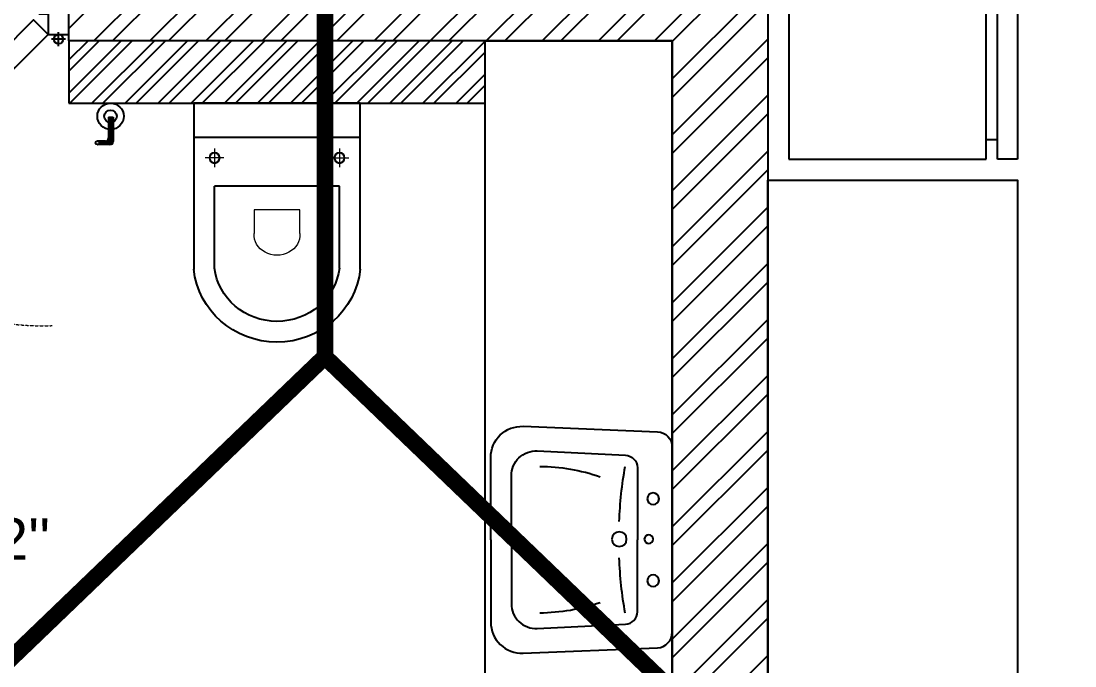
# Model space of a CAD drawing. Header units: millimetres. Extents: x -179928 to 528275, y -469666 to 511935.
# Drawn here: x 166560 to 169093, y 31876 to 33427 of the extents above; entities that cross this region are included whole.
import ezdxf
from ezdxf import colors
from ezdxf.entities.mleader import LeaderData, LeaderLine
from ezdxf.enums import TextEntityAlignment as Align
from ezdxf.math import Vec2, Vec3

# ---------------------------------------------------------------- set-up
doc = ezdxf.new("R2010")
doc.units = ezdxf.units.MM
doc.linetypes.add('DASHED', pattern=[0.75, 0.5, -0.25])
for name, color, linetype in [('ad-Door', 11, 'Continuous'), ('ad-Furniture', 8, 'Continuous'), ('ad-Ledge wall', 6, 'Continuous'), ('ad-Lvl-Entance road', 4, 'Continuous'), ('ad-Primary Roof', 5, 'Continuous'), ('ad-Text main', 7, 'Continuous'), ('ad-Text Main_Door&window Label', 7, 'Continuous'), ('ad-Toilet fixtures', 8, 'Continuous'), ('ad-Wall', 240, 'Continuous'), ('ad-Wall hatch', 8, 'Continuous')]:
    doc.layers.add(name, color=color, linetype=linetype)
doc.styles.add('New Text Style', font='arial.ttf', dxfattribs={"height": 100})
doc.styles.get("Standard").update_dxf_attribs({"font": 'arial.ttf'})

# ---------------------------------------------------------------- blocks, each defined once
blk = doc.blocks.new('zw$3849')
at = {"layer": 'ad-Text main', "insert": (6420.7, 1899.4), "char_height": 100, "width": 1424.195, "attachment_point": 5, "bg_fill": 2}
blk.add_mtext("TOILET\\P10'-6'' x 9'-2''", dxfattribs=at)
blk = doc.blocks.new('*U204120')
for p, q in [((463.3, 543.1), (478.2, 528.2)), ((528.5, 478), (513.6, 492.9)), ((25, 127.8), (25, 94.4)), ((8.3, 111.1), (41.7, 111.1))]:
    blk.add_line(p, q)
for points in [[(545, 595), (464.2, 514.2), (499.5, 478.8), (580.3, 559.6)], [(130.8, 180.8), (464.2, 514.2), (499.5, 478.8), (166.2, 145.5)], [(50, 100), (130.8, 180.8), (166.2, 145.5), (85.4, 64.6)], [(50, 100), (0, 100), (0, 0), (71.4, 0), (71.4, 35.7), (71.4, 50), (50, 50)], [(750, 100), (750, 50), (728.6, 50), (728.6, 35.7), (728.6, 0), (800, 0), (800, 100)]]:
    blk.add_lwpolyline(points, close=True)
for points in [[(490, 540), (462.5, 567.5), (399.7, 504.7), (407.6, 496.8), (476.2, 553.8)], [(525.4, 504.7), (552.8, 477.2), (490, 414.3), (482.2, 422.2), (539.2, 490.8)]]:
    blk.add_lwpolyline(points)
blk.add_circle((25, 111.1), 11.1)
at = {"color": 8, "linetype": 'DASHED', "lineweight": 0}
blk.add_arc((62.1, 102.1), 698.3, 358.1881, 91.8119, dxfattribs=at)
at = {"layer": 'ad-Text Main_Door&window Label'}
blk.add_line((400, -125), (400, 230), dxfattribs=at)
blk.add_circle((400.3, -245), 120, dxfattribs=at)
at = {"layer": 'ad-Text Main_Door&window Label', "style": 'New Text Style'}
blk.add_attdef('D1', text='', height=100, dxfattribs=at).set_placement((400.3, -245), align=Align.MIDDLE_CENTER)
blk = doc.blocks.new('zw$42B5')
at = {"layer": 'ad-Wall hatch', "transparency": 33554610}
h = blk.add_hatch(dxfattribs=at)
h.set_pattern_fill('ANSI32', color=256, scale=10)
h.set_pattern_definition([(45, (-1040635.14, 674820.02), (-67.351921, 67.351921), []), (45, (-1040590.24, 674820.02), (-67.351921, 67.351921), [])])
h.paths.add_polyline_path([(12120, 13620), (12120, 10220), (11890, 10220), (11890, 13390), (7240, 13390), (7240, 8645), (4245, 8645), (4245, 8875), (4445, 8875), (4445, 9370), (4560, 9370), (4560, 8760), (7010, 8760), (7010, 10500), (6360, 10500), (6360, 10615), (7010, 10615), (7010, 13390), (4560, 13390), (4560, 10615), (5560, 10615), (5560, 10500), (4445, 10500), (4445, 13390), (230, 13390), (230, 8875), (3345, 8875), (3345, 8645), (3060, 8645), (3060, 4745), (3345, 4745), (3345, 4515), (230, 4515), (230, 230), (4995, 230), (4995, 3130), (6060, 3130), (6060, 3015), (5110, 3015), (5110, 230), (8310, 230), (8310, 3015), (6860, 3015), (6860, 3130), (8310, 3130), (8310, 4630), (5110, 4630), (5110, 3930), (4995, 3930), (4995, 4515), (4245, 4515), (4245, 4745), (8540, 4745), (8540, 230), (9240, 230), (9240, 0), (0, 0), (0, 4745), (2830, 4745), (2830, 8645), (0, 8645), (0, 13620)])
at = {"layer": 'ad-Wall hatch'}
h = blk.add_hatch(dxfattribs=at)
h.set_pattern_fill('ANSI32', color=256, scale=150, angle=180)
h.set_pattern_definition([(45, (54228.004, -6007.24), (-39.774756, 39.774756), []), (45, (54254.52, -6007.24), (-39.774756, 39.774756), [])])
h.paths.add_polyline_path([(6860, 2865), (7860, 2865), (7860, 3015), (6860, 3015)])
at = {"layer": 'ad-Ledge wall'}
blk.add_lwpolyline([(6860, 2865), (7860, 2865), (7860, 3015), (6860, 3015)], close=True, dxfattribs=at)
at = {"layer": 'ad-Wall'}
for points in [[(3345, 4745), (3345, 4515), (230, 4515), (230, 230), (4995, 230), (4995, 3130), (6060, 3130), (6060, 3015), (5110, 3015), (5110, 230), (8310, 230), (8310, 3015), (6860, 3015), (6860, 3130), (8310, 3130), (8310, 4630), (5110, 4630), (5110, 3930), (4995, 3930), (4995, 4515), (4245, 4515), (4245, 4745)], [(8540, 4745), (8540, 230), (9240, 230), (9240, 0), (0, 0), (0, 4745)]]:
    blk.add_lwpolyline(points, dxfattribs=at)
at = {"layer": 'ad-Door', "ltscale": 5, "rotation": 179.9999999999999}
blk.add_blockref('*U204120', (6860, 3130), dxfattribs=at).add_auto_attribs({'D1': 'D2'})
blk = doc.blocks.new('1625E_Roof Plan')
at = {"layer": 'ad-Primary Roof', "linetype": 'DASHED', "ltscale": 2, "const_width": 40}
blk.add_lwpolyline([(7475, 9770), (7475, 2255)], dxfattribs=at)
blk.add_lwpolyline([(12570, -2645), (2380, -2645), (7475, 2255)], close=True, dxfattribs=at)
blk = doc.blocks.new('zw$F302')
at = {"layer": 'ad-Furniture'}
for points in [[(436.4, 0), (436.4, 198, 0.426121), (358.4, 272.8), (35.9, 259.8, 0.402405), (0, 222.4), (0, 0)], [(386.8, 0), (386.8, 153.8, 0.426121), (324.5, 213.7), (112.5, 203.2, 0.402405), (83.7, 173.3), (83.7, 0)], [(436.4, 0), (436.4, -198, -0.426121), (358.4, -272.8), (35.9, -259.8, -0.402405), (0, -222.4), (0, 0)], [(386.8, 0), (386.8, -153.8, -0.426121), (324.5, -213.7), (112.5, -203.2, -0.402405), (83.7, -173.3), (83.7, 0)]]:
    blk.add_lwpolyline(points, format="xyb", dxfattribs=at)
for centre, radius in [((46, 98.6), 14.1), ((56.6, 1.3), 10.6), ((127.4, 1.3), 17.7), ((46, -98.6), 14.1)]:
    blk.add_circle(centre, radius, dxfattribs=at)
for centre, radius, start, end in [((-831.2, 8.5), 959.2, 2.1045, 10.0784), ((322.6, -285.2), 461.6, 90.5074, 108.8514), ((-831.2, -8.5), 959.2, 349.9216, 357.8955), ((322.6, 285.2), 461.6, 251.1486, 269.4926)]:
    blk.add_arc(centre, radius, start, end, dxfattribs=at)
blk = doc.blocks.new('6 U T S R N_Typical Floor Plan$0$3BHK+_A$0$ad_Commode')
for p, q in [((399.7, 200), (0, 200)), ((0, 200), (0, -200)), ((81.7, -200), (81.7, 200)), ((396.5, 150), (199.8, 150)), ((199.8, 150), (199.8, -150)), ((396.5, -150), (199.8, -150)), ((0, -200), (399.7, -200))]:
    blk.add_line(p, q)
at = {"lineweight": 9}
for p, q in [((131.7, 127.4), (131.7, 172.6)), ((109.1, 150), (154.3, 150)), ((313.4, 55.1), (256.4, 55.1)), ((256.4, 55.1), (256.4, -55.1)), ((256.4, -55.1), (313.4, -55.1)), ((109.1, -150), (154.3, -150)), ((131.7, -127.4), (131.7, -172.6))]:
    blk.add_line(p, q, dxfattribs=at)
at = {"extrusion": (0, 0, -1)}
for centre, major_axis, ratio, start_param, end_param in [((379.8, 0), (0, 201), 0.969555, 0.102023, 3.039569), ((131.7, 150), (-8.69, 8.69), 1, 0.785398, 7.068583), ((379.9, 0), (0, 151), 0.959538, 0.1147, 3.026893), ((131.7, -150), (-8.69, -8.69), 1, 2.356194490171165, 8.639379797350752)]:
    blk.add_ellipse(centre, major_axis=major_axis, ratio=ratio, start_param=start_param, end_param=end_param, dxfattribs=at)
at = {"lineweight": 9, "extrusion": (0, 0, -1)}
blk.add_ellipse((316.7, 0), major_axis=(0, 55.2), ratio=0.889512, start_param=-0.06636, end_param=3.207953, dxfattribs=at)
blk = doc.blocks.new('Typical floor plan$0$239E All Floor Plans$0$ad_Faucet')
at = {"ltscale": 25}
h = blk.add_hatch(dxfattribs=at)
h.set_pattern_fill('ANSI31', color=256, style=0)
h.set_pattern_definition([(45, (608.51888, -980.84871), (-0.088388348, 0.088388348), [])])
h.paths.add_polyline_path([(1.788, 0.233, -0.101839), (1.836, 0, -0.082633), (1.804, -0.191), (2.475, -0.191, 0.038606), (2.49, 0, 0.047181), (2.468, 0.233)])
h.paths.add_polyline_path([(1.314, -0.191), (1.804, -0.191, 0.082633), (1.836, 0, 0.101839), (1.788, 0.233), (1.314, 0.233)])
h.paths.add_polyline_path([(2.468, 0.233, -0.047181), (2.49, 0, -0.038606), (2.475, -0.191), (3.298, -0.191, -0.414214), (3.586, -0.479), (3.586, -0.645), (3.586, -1.182, -0.836396), (3.921, -1.243), (3.921, -0.645), (3.921, -0.055, 0.414214), (3.633, 0.233)])
for p, q in [((1.314, -0.191), (1.314, 0.233)), ((1.314, 0.233), (3.633, 0.233)), ((1.314, -0.191), (3.298, -0.191)), ((3.586, -0.479), (3.586, -0.645)), ((3.586, -0.645), (3.586, -1.275)), ((3.921, -0.055), (3.921, -0.645)), ((3.921, -0.645), (3.921, -1.275))]:
    blk.add_line(p, q)
for centre, radius in [((1.245, 0), 1.245), ((1.245, 0), 0.591), ((3.748, -1.243), 0.173)]:
    blk.add_circle(centre, radius)
for centre in [(3.633, -0.055), (3.298, -0.479)]:
    blk.add_arc(centre, 0.288, 0, 90)
blk = doc.blocks.new('3BHK+_A$0$ad_Fridge')
for p, q in [((0, 1000.9), (0, 0)), ((474.7, 1000.9, 0), (0, 1000.9)), ((474.7, 0, 0), (474.7, 1000.9, 0)), ((502.2, 1000.9, 0), (502.2, 606.9, 0)), ((550.5, 1000.9, 0), (502.2, 1000.9, 0)), ((550.5, 606.9, 0), (550.5, 1000.9, 0)), ((502.2, 954.4, 0), (474.7, 954.4, 0)), ((502.2, 954.4, 0), (474.7, 954.4, 0)), ((577.9, 805.8, 0), (550.5, 805.8, 0)), ((577.9, 653.4, 0), (577.9, 805.8, 0)), ((502.2, 653.4, 0), (474.7, 653.4, 0)), ((550.5, 653.4, 0), (577.9, 653.4, 0)), ((502.2, 606.9, 0), (550.5, 606.9, 0)), ((502.2, 0, 0), (502.2, 581.4, 0)), ((502.2, 581.4, 0), (550.5, 581.4, 0)), ((550.5, 581.4, 0), (550.5, 0, 0)), ((502.2, 534.9, 0), (474.7, 534.9, 0)), ((550.5, 534.9, 0), (577.9, 534.9, 0)), ((577.9, 534.9, 0), (577.9, 382.5, 0)), ((577.9, 382.5, 0), (550.5, 382.5, 0)), ((502.2, 46.5, 0), (474.7, 46.5, 0)), ((0, 0), (474.7, 0, 0)), ((550.5, 0, 0), (502.2, 0, 0))]:
    blk.add_line(p, q)
blk = doc.blocks.new('1625_East Villa')
at = {"layer": 'ad-Furniture'}
blk.add_lwpolyline([(8540, 2680), (9140, 2680), (9140, 230), (8540, 230)], close=True, dxfattribs=at)
at = {"layer": 'ad-Toilet fixtures'}
blk.add_lwpolyline([(8310, 1215), (7860, 1215), (7860, 3015), (8310, 3015)], close=True, dxfattribs=at)
at = {"layer": 'ad-Furniture', "xscale": 0.9990749306197569, "yscale": 0.9990749306197569, "zscale": 0.9990749306197569}
blk.add_blockref('3BHK+_A$0$ad_Fridge', (8590, 2730), dxfattribs=at)
at = {"layer": 'ad-Toilet fixtures', "xscale": 25.39999999990691, "yscale": 25.39999999990691, "zscale": 25.39999999990691, "rotation": 270}
blk.add_blockref('Typical floor plan$0$239E All Floor Plans$0$ad_Faucet', (6960, 2865), dxfattribs=at)
at = {"layer": 'ad-Toilet fixtures', "rotation": 270}
blk.add_blockref('6 U T S R N_Typical Floor Plan$0$3BHK+_A$0$ad_Commode', (7360, 2865), dxfattribs=at)
at = {"layer": 'ad-Toilet fixtures', "xscale": -1}
blk.add_blockref('zw$F302', (8310, 1815), dxfattribs=at)
at = {"layer": 'ad-Text main'}
blk.add_blockref('zw$3849', (0, 0), dxfattribs=at)
at = {"layer": 'ad-Wall'}
blk.add_blockref('zw$42B5', (0, 0), dxfattribs=at)
blk.add_blockref('1625E_Roof Plan', (0, 0))
blk = doc.blocks.new("All Plot's Villa Plans")
at = {"ltscale": 5}
blk.add_blockref('1625_East Villa', (159815, 30364.9), dxfattribs=at)
blk = doc.blocks.new('zw$1B0B')
at = {"layer": 'ad-Lvl-Entance road'}
ml = blk.add_multileader_mtext('Standard', dxfattribs=at)
ml.set_content('{\\fArial|b1|i0|c0|p34;496.27}', color=256)
ml.set_leader_properties()
ml.build(insert=Vec2(0, 0))
ml.multileader.update_dxf_attribs({"has_text_frame": 1, "arrow_head_size": 1219.2, "scale": 12})
ctx = ml.context
ctx.base_point, ctx.scale, ctx.char_height, ctx.arrow_head_size, ctx.landing_gap_size, ctx.plane_origin = Vec3(214464.6, -71183), 12, 1219.186, 1219.2, 609.6, Vec3(222625.2, -66462.8)
ctx.text_align_type = 2
notes = []
notes.append((ctx, [(0, (1, 1, 0), (221630.9, -71183), (-1, 0), 845, [(0, [(222625.2, -66462.8)], 0, [])])]))
ctx.mtext.insert, ctx.mtext.width, ctx.mtext.defined_height, ctx.mtext.alignment, ctx.mtext.flow_direction = Vec3(220176.4, -70562.6), 5138.489, 1392.4, 3, 5
ctx.mtext.has_bg_fill, ctx.mtext.bg_color, ctx.mtext.bg_scale_factor, ctx.mtext.bg_transparency, ctx.mtext.use_window_bg_color = 1, -1027028792, 1.5, 0, 1
for ctx, leaders in notes:
    for number, flags, end, landing, length, lines in leaders:
        leader = LeaderData()
        leader.index, (leader.has_last_leader_line, leader.has_dogleg_vector, leader.attachment_direction) = number, flags
        leader.last_leader_point, leader.dogleg_vector, leader.dogleg_length = Vec3(end), Vec3(landing), length
        for number, points, colour, breaks in lines:
            line = LeaderLine()
            line.index, line.vertices, line.color, line.breaks = number, Vec3.list(points), colors.encode_raw_color(colour), breaks
            leader.lines.append(line)
        ctx.leaders.append(leader)

msp = doc.modelspace()

# ---------------------------------------------------------------- block references
at = {"ltscale": 5}
msp.add_blockref("All Plot's Villa Plans", (0, 0), dxfattribs=at)

# ---------------------------------------------------------------- next in the draw order: block references
at = {"layer": 'ad-Lvl-Entance road', "ltscale": 5}
msp.add_blockref('zw$1B0B', (-5982.9, 99418.6), dxfattribs=at)

doc.saveas('drawing.dxf')
